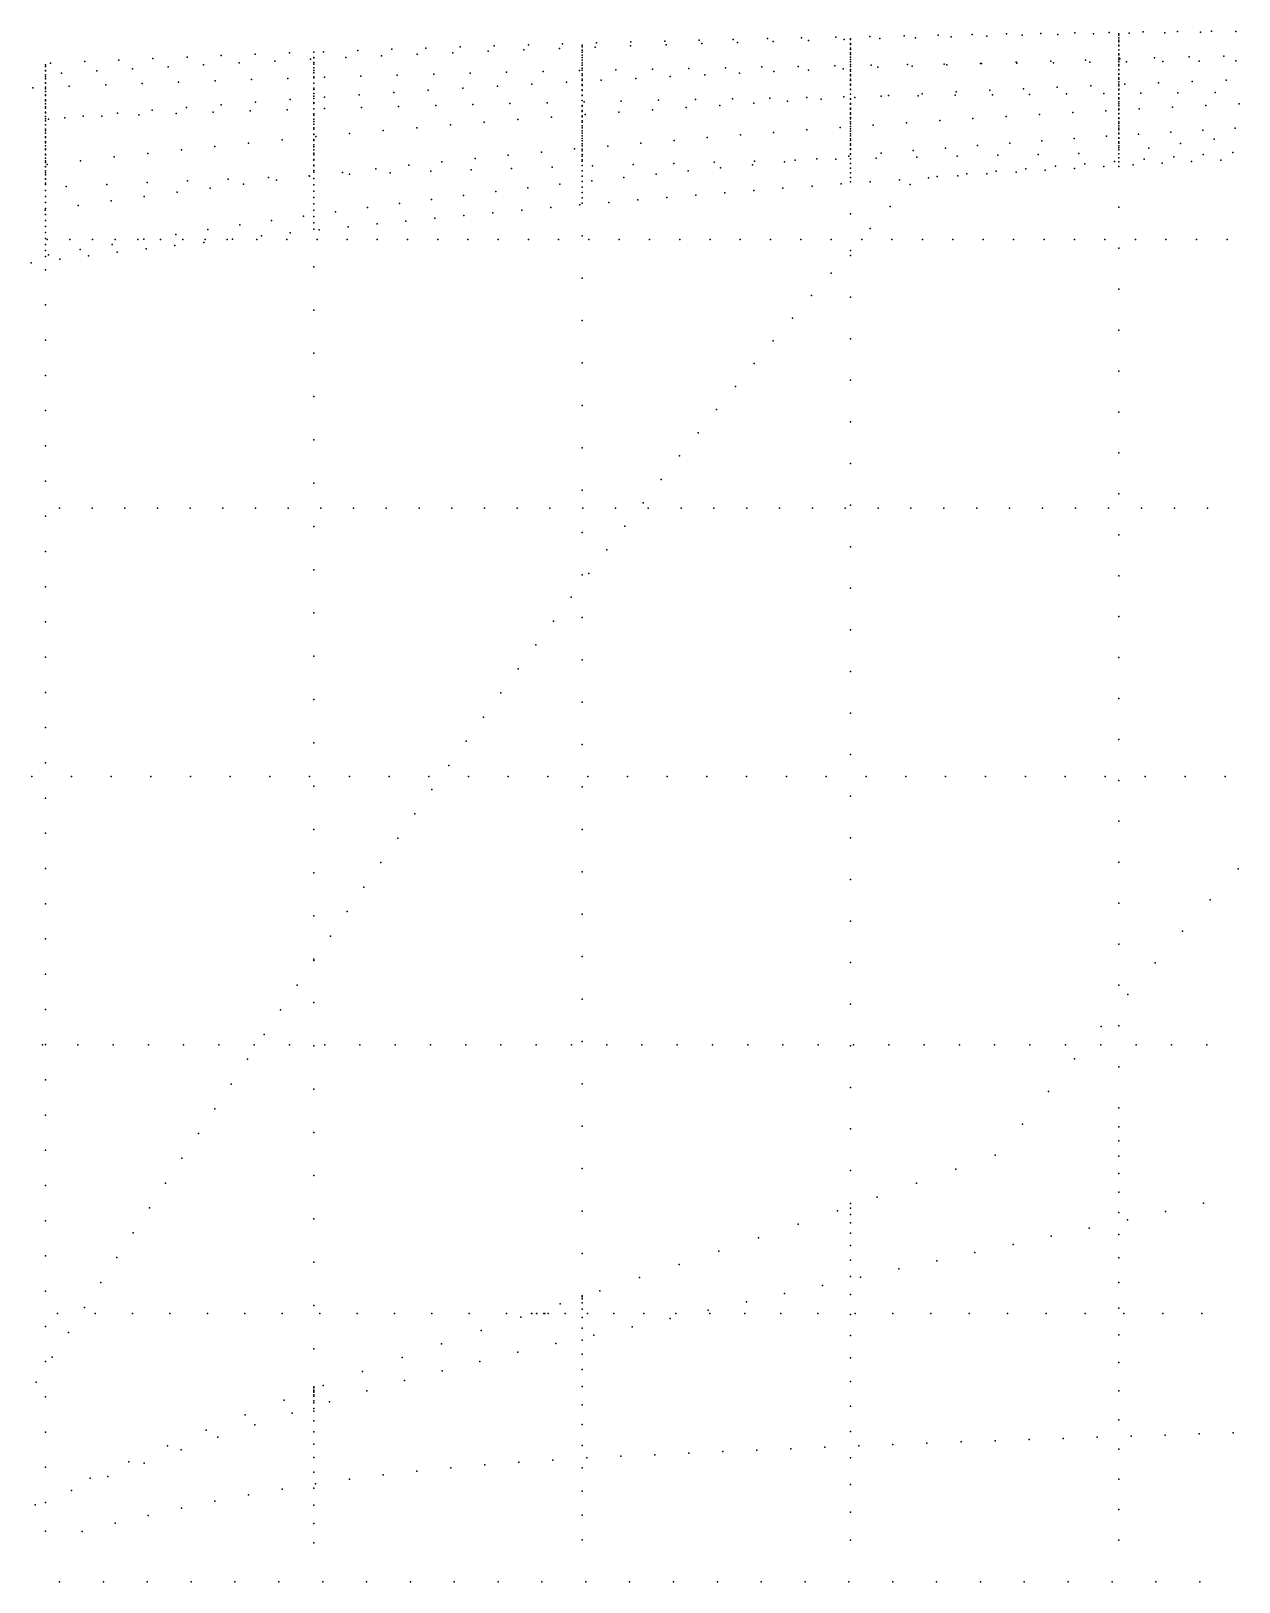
# Model space of a CAD drawing. Extents: x -786 to 17262, y 0 to 2897.
# Drawn here: x 1473 to 3724, y 0 to 2888 of the extents above; entities that cross this region are included whole.
import ezdxf

# ---------------------------------------------------------------- set-up
doc = ezdxf.new("R2010")
doc.units = 0
doc.header["$MEASUREMENT"] = 0
for name, color, linetype in [('point bat1', 161, 'Continuous'), ('point ship1', 10, 'Continuous'), ('point shp100', 80, 'Continuous'), ('point wl1', 241, 'Continuous')]:
    doc.layers.add(name, color=color, linetype=linetype)

msp = doc.modelspace()

# ---------------------------------------------------------------- linework, layer by layer
at = {"layer": 'point bat1', "linetype": 'ByBlock'}
for p in [(1502.7, 2500, 2172.5), (1545.2, 2500, 2132.1), (1587.6, 2500, 2091.5), (1629.8, 2500, 2050.8), (1671.9, 2500, 2009.9), (1713.8, 2500, 1968.8), (1755.5, 2500, 1927.6), (1797.1, 2500, 1886.2), (1838.5, 2500, 1844.6), (1893.3, 2500, 1825.3), (1949.5, 2500, 1808.4), (2005.7, 2500, 1791.5), (2061.9, 2500, 1774.7), (2118.1, 2500, 1758), (2174.4, 2500, 1741.4), (2230.7, 2500, 1724.8), (2286.9, 2500, 1708.2), (2343.3, 2500, 1691.7), (2399.6, 2500, 1675.3), (2455.9, 2500, 1658.9), (2512.3, 2500, 1642.6), (2568.7, 2500, 1626.4), (2625.1, 2500, 1610.3), (2681.5, 2500, 1594.2), (2738, 2500, 1578.2), (2794.4, 2500, 1562.3), (2850.9, 2500, 1546.5), (2907.4, 2500, 1530.8), (2964, 2500, 1515.1), (3020.6, 2500, 1499.5), (3077.1, 2500, 1484), (3133.8, 2500, 1468.6), (3190.4, 2500, 1453.3), (3247, 2500, 1438), (3303.7, 2500, 1422.9), (3360.4, 2500, 1407.9), (3417.2, 2500, 1393), (3474, 2500, 1378.2), (3530.8, 2500, 1363.5), (3587.6, 2500, 1349), (3644.5, 2500, 1334.6), (3701.4, 2500, 1320.3), (1525.8, 2000, 1831.5), (1586.6, 2000, 1812.4), (1647.5, 2000, 1793.4), (1708.4, 2000, 1774.4), (1769.2, 2000, 1755.4), (1830.1, 2000, 1736.5), (1891, 2000, 1717.6), (1951.9, 2000, 1698.8), (2012.9, 2000, 1680.1), (2073.8, 2000, 1661.3), (2134.8, 2000, 1642.6), (2195.8, 2000, 1624), (2256.7, 2000, 1605.4), (2317.7, 2000, 1586.8), (2378.8, 2000, 1568.3), (2439.8, 2000, 1549.9), (2500.8, 2000, 1531.5), (2561.9, 2000, 1513.2), (2623, 2000, 1494.9), (2684.1, 2000, 1476.7), (2745.2, 2000, 1458.6), (2806.4, 2000, 1440.5), (2867.5, 2000, 1422.4), (2928.7, 2000, 1404.5), (2989.9, 2000, 1386.5), (3051.1, 2000, 1368.7), (3112.3, 2000, 1350.9), (3173.6, 2000, 1333.3), (3234.9, 2000, 1315.7), (3296.2, 2000, 1298.3), (3357.6, 2000, 1281), (3419, 2000, 1263.8), (3480.4, 2000, 1246.7), (3541.9, 2000, 1229.8), (3603.4, 2000, 1212.9), (3664.9, 2000, 1196.2), (1474.4, 1500, 1741.8), (1548.3, 1500, 1718.2), (1622.3, 1500, 1694.7), (1696.2, 1500, 1671.2), (1770.1, 1500, 1647.7), (1844.1, 1500, 1624.2), (1918.1, 1500, 1600.8), (1992, 1500, 1577.4), (2066, 1500, 1554), (2140, 1500, 1530.7), (2214, 1500, 1507.3), (2288, 1500, 1484), (2362, 1500, 1460.8), (2436, 1500, 1437.5), (2510.1, 1500, 1414.3), (2584.1, 1500, 1391.1), (2658.2, 1500, 1367.9), (2732.2, 1500, 1344.8), (2806.3, 1500, 1321.8), (2880.4, 1500, 1298.8), (2954.5, 1500, 1275.9), (3028.7, 1500, 1253.1), (3102.9, 1500, 1230.4), (3177.1, 1500, 1207.8), (3251.3, 1500, 1185.2), (3325.6, 1500, 1162.9), (3400, 1500, 1140.7), (3474.4, 1500, 1118.6), (3548.8, 1500, 1096.7), (3623.3, 1500, 1075), (3697.8, 1500, 1053.5), (1494.3, 1000, 1629.3), (1560, 1000, 1608.1), (1625.7, 1000, 1586.9), (1691.5, 1000, 1565.6), (1757.2, 1000, 1544.3), (1822.9, 1000, 1523.1), (1888.6, 1000, 1501.8), (1954.3, 1000, 1480.5), (2020, 1000, 1459.2), (2085.7, 1000, 1437.8), (2151.4, 1000, 1416.5), (2217.1, 1000, 1395.1), (2282.8, 1000, 1373.7), (2348.5, 1000, 1352.3), (2414.1, 1000, 1330.9), (2479.8, 1000, 1309.5), (2545.5, 1000, 1288.1), (2611.2, 1000, 1266.7), (2676.9, 1000, 1245.4), (2742.6, 1000, 1224), (2808.2, 1000, 1202.6), (2873.9, 1000, 1181.2), (2939.6, 1000, 1159.9), (3005.3, 1000, 1138.6), (3071, 1000, 1117.3), (3136.8, 1000, 1096.1), (3202.6, 1000, 1075.1), (3268.4, 1000, 1054.1), (3334.2, 1000, 1033.2), (3400.1, 1000, 1012.3), (3466, 1000, 991.6), (3531.9, 1000, 970.9), (3597.8, 1000, 950.4), (3663.8, 1000, 929.9), (1522.3, 500, 1514.2), (1592.1, 500, 1491.4), (1661.9, 500, 1468.4), (1731.7, 500, 1445.5), (1801.5, 500, 1422.5), (1871.3, 500, 1399.4), (1941, 500, 1376.2), (2010.7, 500, 1353), (2080.4, 500, 1329.8), (2150.1, 500, 1306.5), (2219.8, 500, 1283.1), (2289.4, 500, 1259.7), (2359, 500, 1236.2), (2405.6, 500, 934.8), (2406.1, 500, 1008.2), (2414.9, 500, 1081.2), (2415.3, 500, 862), (2428.6, 500, 1212.7), (2430.2, 500, 1153), (2436.2, 500, 791.7), (2468, 500, 725.5), (2509.7, 500, 665.1), (2559.1, 500, 610.8), (2614.6, 500, 562.7), (2674.4, 500, 520.1), (2737.5, 500, 482.5), (2803, 500, 449.2), (2870.2, 500, 419.6), (2938.8, 500, 393.2), (3008.3, 500, 369.5), (3078.7, 500, 348.3), (3149.6, 500, 329), (3220.9, 500, 311.4), (3292.6, 500, 295.5), (3364.6, 500, 280.8), (3436.9, 500, 267.3), (3509.3, 500, 255), (3581.9, 500, 243.5), (3654.6, 500, 232.8), (1526, 0, -280.4), (1607.8, 0, -276.8), (1689.5, 0, -273.1), (1771.2, 0, -269.4), (1852.9, 0, -265.7), (1934.6, 0, -262), (2016.3, 0, -258.3), (2098, 0, -254.7), (2179.7, 0, -251), (2261.4, 0, -247.3), (2343.1, 0, -243.6), (2424.9, 0, -239.9), (2506.6, 0, -236.3), (2588.3, 0, -232.6), (2670, 0, -228.9), (2751.7, 0, -225.2), (2833.4, 0, -221.5), (2915.1, 0, -217.8), (2996.8, 0, -214.2), (3078.5, 0, -210.5), (3160.2, 0, -206.8), (3242, 0, -203.1), (3323.7, 0, -199.4), (3405.4, 0, -195.8), (3487.1, 0, -192.1), (3568.8, 0, -188.4), (3650.5, 0, -184.7)]:
    msp.add_point(p, dxfattribs=at)
at = {"layer": 'point ship1', "linetype": 'ByBlock'}
for p in [(3672.6, 2888.3, 4019.4), (2335.8, 2860.6, 4073.1), (2399.5, 2862.5, 4069.9), (2463.1, 2864.4, 4066.7), (2526.7, 2866.2, 4063.5), (2590.3, 2867.9, 4060.6), (2653.9, 2869.5, 4057.6), (2717.6, 2871.1, 4054.6), (2781.2, 2872.6, 4051.8), (2844.9, 2874.1, 4049.1), (2908.5, 2875.6, 4046.3), (2972.2, 2876.9, 4043.7), (3035.8, 2878.2, 4041.1), (3099.5, 2879.4, 4038.6), (3163.1, 2880.6, 4036.2), (3226.8, 2881.7, 4033.9), (3290.5, 2882.8, 4031.5), (3354.2, 2883.8, 4029.4), (3417.8, 2884.8, 4027.2), (3481.5, 2885.8, 4025.1), (3545.2, 2886.6, 4023.2), (3608.9, 2887.5, 4021.3), (1572.9, 2831.5, 4115.8), (1636.5, 2834.3, 4112), (1700, 2837.1, 4108.3), (1763.6, 2839.9, 4104.5), (1827.2, 2842.5, 4100.9), (1890.7, 2845, 4097.3), (1954.3, 2847.5, 4093.6), (2017.9, 2849.8, 4090.1), (2081.5, 2852.2, 4086.6), (2145, 2854.4, 4083.1), (2208.6, 2856.5, 4079.8), (2272.2, 2858.6, 4076.4), (1509.4, 2828.4, 4119.6), (3677.4, 2686.6, 5748.4), (3349.7, 2658.4, 5961), (3425.2, 2659.9, 5955.3), (3555.5, 2670.3, 5879.1), (3614.5, 2678.7, 5811.9), (2292.9, 2630, 6040.8), (2368.4, 2632.5, 6035.1), (2443.9, 2635, 6029.4), (2519.3, 2637.3, 6023.7), (2594.8, 2639.6, 6018), (2670.3, 2641.8, 6012.3), (2745.8, 2643.9, 6006.6), (2821.2, 2645.9, 6000.9), (2896.7, 2648, 5995.2), (2972.2, 2649.9, 5989.5), (3047.7, 2651.6, 5983.8), (3123.2, 2653.4, 5978.1), (3198.7, 2655.2, 5972.4), (3274.2, 2656.8, 5966.7), (3362.8, 2629.2, 1440.3), (3417.2, 2632.5, 1427.2), (3471.7, 2635.7, 1414.1), (3526.2, 2638.9, 1401.1), (3580.8, 2641.9, 1388.2), (3635.3, 2645, 1375.4), (3689.9, 2647.9, 1362.8), (1613.9, 2602.5, 6092.1), (1689.3, 2606, 6086.4), (1764.7, 2609.3, 6080.7), (1840.2, 2612.7, 6075), (1915.6, 2615.7, 6069.3), (1991.1, 2618.8, 6063.6), (2066.5, 2621.8, 6057.9), (2142, 2624.5, 6052.2), (2217.5, 2627.3, 6046.5), (2928.2, 2599.6, 1549), (2982.4, 2603.6, 1535.1), (3036.7, 2607.5, 1521.4), (3090.9, 2611.4, 1507.6), (3145.3, 2615, 1494), (3199.6, 2618.7, 1480.4), (3254, 2622.3, 1467), (3308.4, 2625.7, 1453.6), (1538.4, 2598.9, 6097.8), (2603.3, 2573.8, 1633.7), (2657.4, 2578.4, 1619.4), (2711.5, 2582.8, 1605.2), (2765.6, 2587.1, 1591.1), (2819.8, 2591.4, 1577), (2874, 2595.5, 1563), (2279.3, 2544.8, 1720.5), (2333.2, 2549.9, 1705.9), (2387.2, 2554.9, 1691.4), (2441.2, 2559.7, 1676.9), (2495.2, 2564.6, 1662.4), (2549.2, 2569.2, 1648), (2009.8, 2518, 1794.3), (2063.7, 2523.6, 1779.4), (2117.5, 2529, 1764.6), (2171.4, 2534.4, 1749.9), (2225.3, 2539.7, 1735.2), (1741, 2488.6, 1869.1), (1794.7, 2494.7, 1854.1), (1848.5, 2500.7, 1839.1), (1902.2, 2506.6, 1824.1), (1956, 2512.3, 1809.1), (1472.8, 2456.6, 1945), (1526.4, 2463.2, 1929.8), (1580, 2469.7, 1914.6), (1633.6, 2476.2, 1899.4), (1687.3, 2482.4, 1884.2)]:
    msp.add_point(p, dxfattribs=at)
at = {"layer": 'point shp100', "linetype": 'ByBlock'}
for p in [(2500, 2862, 4094), (3000, 2873.7, 4007.9), (3000, 2872.3, 4087.2), (3000, 2865.1, 3928.7), (3000, 2863, 4166.3), (3500, 2883.1, 3993.7), (3500, 2880.5, 4072), (3500, 2875.7, 3915.3), (3500, 2871.4, 4150.2), (3500, 2868.2, 3836.8), (3500, 2862.2, 4228.5), (3500, 2860.8, 3758.4), (2000, 2848.7, 4096.2), (2000, 2839.1, 4178.2), (2000, 2838.2, 4014.5), (2500, 2859, 4013.6), (2500, 2852.7, 4174.5), (2500, 2849, 3933.2), (2500, 2843.3, 4255), (2500, 2839, 3852.9), (2500, 2833.9, 4335.4), (3000, 2856.5, 3849.4), (3000, 2853.8, 4245.5), (3000, 2847.9, 3770.2), (3000, 2844.6, 4324.7), (3000, 2839.3, 3690.9), (3000, 2835.3, 4403.9), (3000, 2830.7, 3611.7), (3500, 2853.3, 3680), (3500, 2853.1, 4306.7), (3500, 2845.9, 3601.6), (3500, 2844, 4384.9), (3500, 2838.4, 3523.2), (3500, 2834.9, 4463.2), (3500, 2831, 3444.8), (1500, 2825.1, 4102.8), (1500, 2822.3, 4169.3), (1500, 2814.6, 4235.9), (1500, 2814, 4036.7), (1500, 2806.8, 4302.5), (1500, 2802.8, 3970.6), (2000, 2829.5, 4260.1), (2000, 2826.4, 3932.9), (2000, 2820, 4342), (2000, 2814.5, 3851.2), (2000, 2810.4, 4424), (2000, 2802.7, 3769.6), (2500, 2828.9, 3772.5), (2500, 2824.5, 4415.9), (2500, 2818.9, 3692.1), (2500, 2815.1, 4496.4), (2500, 2808.8, 3611.7), (2500, 2805.7, 4576.8), (3000, 2826.1, 4483), (3000, 2822.1, 3532.5), (3000, 2816.9, 4562.2), (3000, 2813.5, 3453.2), (3000, 2807.6, 4641.4), (3000, 2804.9, 3374), (3500, 2825.7, 4541.4), (3500, 2823.5, 3366.3), (3500, 2816.6, 4619.6), (3500, 2816.1, 3287.9), (3500, 2808.6, 3209.5), (3500, 2807.5, 4697.9), (1500, 2799, 4369.1), (1500, 2791.7, 3904.4), (1500, 2791.3, 4435.7), (1500, 2783.5, 4502.3), (1500, 2780.6, 3838.3), (1500, 2775.7, 4568.9), (2000, 2800.9, 4505.9), (2000, 2791.3, 4587.9), (2000, 2790.9, 3687.9), (2000, 2781.7, 4669.8), (2000, 2779.1, 3606.3), (2500, 2798.8, 3531.3), (2500, 2796.3, 4657.3), (2500, 2788.7, 3450.9), (2500, 2786.9, 4737.8), (2500, 2778.7, 3370.5), (2500, 2777.6, 4818.2), (3000, 2798.4, 4720.6), (3000, 2796.3, 3294.7), (3000, 2789.1, 4799.8), (3000, 2787.7, 3215.5), (3000, 2779.9, 4878.9), (3000, 2779.1, 3136.2), (3500, 2801.2, 3131.1), (3500, 2798.4, 4776.1), (3500, 2793.7, 3052.7), (3500, 2789.2, 4854.4), (3500, 2786.3, 2974.3), (3500, 2780.1, 4932.6), (3500, 2778.8, 2895.9), (1500, 2769.4, 3772.2), (1500, 2768, 4635.5), (1500, 2760.2, 4702.1), (1500, 2758.3, 3706.1), (1500, 2752.4, 4768.7), (1500, 2747.1, 3640), (1500, 2744.6, 4835.3), (2000, 2772.2, 4751.8), (2000, 2767.2, 3524.6), (2000, 2762.6, 4833.7), (2000, 2755.4, 3443), (2000, 2753.1, 4915.7), (2500, 2768.6, 3290.2), (2500, 2768.2, 4898.7), (2500, 2758.8, 4979.2), (2500, 2758.6, 3209.8), (2500, 2749.4, 5059.6), (2500, 2748.5, 3129.4), (3000, 2770.7, 4958.1), (3000, 2770.5, 3057), (3000, 2761.9, 2977.7), (3000, 2761.4, 5037.3), (3000, 2753.3, 2898.5), (3000, 2752.2, 5116.5), (3000, 2744.7, 2819.2), (3500, 2771.4, 2817.4), (3500, 2771, 5010.8), (3500, 2763.9, 2739), (3500, 2761.9, 5089.1), (3500, 2756.5, 2660.6), (3500, 2752.7, 5167.3), (3500, 2749, 2582.2), (1500, 2736.9, 4901.9), (1500, 2736, 3573.8), (1500, 2729.1, 4968.5), (1500, 2724.8, 3507.7), (1500, 2721.3, 5035.1), (2000, 2743.6, 3361.3), (2000, 2743.5, 4997.6), (2000, 2733.9, 5079.6), (2000, 2731.8, 3279.7), (2000, 2724.4, 5161.5), (2000, 2719.9, 3198), (2500, 2740, 5140.1), (2500, 2738.5, 3049), (2500, 2730.6, 5220.5), (2500, 2728.4, 2968.6), (2500, 2721.2, 5301), (2500, 2718.4, 2888.2), (3000, 2743, 5195.6), (3000, 2736.1, 2740), (3000, 2733.7, 5274.8), (3000, 2727.5, 2660.7), (3000, 2724.5, 5354), (3000, 2718.9, 2581.5), (3000, 2715.3, 5433.2), (3500, 2743.6, 5245.5), (3500, 2741.6, 2503.8), (3500, 2734.5, 5323.8), (3500, 2734.1, 2425.4), (3500, 2726.7, 2346.9), (3500, 2725.3, 5402), (3500, 2719.2, 2268.5), (3500, 2716.2, 5480.3), (1500, 2713.7, 3441.6), (1500, 2713.6, 5101.7), (1500, 2705.8, 5168.3), (1500, 2702.5, 3375.5), (1500, 2698, 5234.9), (1500, 2691.4, 3309.4), (1500, 2690.3, 5301.5), (2000, 2714.8, 5243.5), (2000, 2708.1, 3116.4), (2000, 2705.3, 5325.4), (2000, 2696.3, 3034.7), (2000, 2695.7, 5407.3), (2000, 2686.1, 5489.3), (2500, 2711.8, 5381.5), (2500, 2708.3, 2807.8), (2500, 2702.5, 5461.9), (2500, 2698.3, 2727.5), (2500, 2693.1, 5542.4), (2500, 2688.3, 2647.1), (3000, 2710.3, 2502.2), (3000, 2706, 5512.4), (3000, 2701.8, 2423), (3000, 2696.8, 5591.5), (3000, 2693.2, 2343.7), (3000, 2687.5, 5670.7), (3500, 2711.8, 2190.1), (3500, 2707.1, 5558.5), (3500, 2704.3, 2111.7), (3500, 2698, 5636.7), (3500, 2696.9, 2033.3), (3500, 2689.4, 1954.9), (3500, 2688.8, 5715), (1500, 2682.5, 5368.1), (1500, 2680.2, 3243.2), (1500, 2674.7, 5434.7), (1500, 2669.1, 3177.1), (1500, 2667, 5501.3), (1500, 2659.2, 5567.9), (1500, 2657.9, 3111), (2000, 2684.5, 2953.1), (2000, 2676.6, 5571.2), (2000, 2672.6, 2871.4), (2000, 2667, 5653.2), (2000, 2660.8, 2789.8), (2000, 2657.5, 5735.1), (2500, 2683.7, 5622.9), (2500, 2678.2, 2566.7), (2500, 2674.3, 5703.3), (2500, 2668.2, 2486.3), (2500, 2664.9, 5783.8), (2500, 2658.1, 2405.9), (3000, 2684.6, 2264.5), (3000, 2678.3, 5749.9), (3000, 2676, 2185.2), (3000, 2669.1, 5829.1), (3000, 2667.4, 2106), (3000, 2659.8, 5908.2), (3000, 2658.8, 2026.7), (3500, 2682, 1876.5), (3500, 2679.7, 5793.2), (3500, 2674.5, 1798), (3500, 2670.6, 5871.4), (3500, 2667.1, 1719.6), (3500, 2659.6, 1641.2), (1500, 2651.4, 5634.5), (1500, 2646.8, 3044.9), (1500, 2643.6, 5701.1), (1500, 2635.9, 5767.7), (1500, 2635.6, 2978.8), (2000, 2649, 2708.1), (2000, 2647.9, 5817.1), (2000, 2638.3, 5899), (2000, 2637.2, 2626.5), (2000, 2628.8, 5981), (2500, 2655.5, 5864.3), (2500, 2648.1, 2325.5), (2500, 2646.1, 5944.7), (2500, 2638, 2245.1), (3000, 2650.2, 1947.5), (3000, 2641.6, 1868.2), (3000, 2633, 1789), (3500, 2652.2, 1562.8), (3500, 2644.7, 1484.4), (3500, 2636.2, 1406.9), (1500, 2628.1, 5834.3), (1500, 2624.5, 2912.6), (1500, 2620.3, 5900.9), (1500, 2613.3, 2846.5), (1500, 2612.6, 5967.5), (1500, 2604.8, 6034.1), (1500, 2602.2, 2780.4), (2000, 2625.4, 2544.8), (2000, 2613.5, 2463.2), (2000, 2601.7, 2381.5), (2500, 2628, 2164.8), (2500, 2617.9, 2084.4), (2500, 2607.9, 2004), (3000, 2624.4, 1709.7), (3000, 2615.8, 1630.5), (3000, 2607.2, 1551.2), (1500, 2591, 2714.3), (1500, 2579.9, 2648.2), (2000, 2589.9, 2299.9), (2000, 2578.1, 2218.2), (2500, 2597.8, 1923.6), (2500, 2587.8, 1843.2), (2500, 2577.8, 1762.8), (1500, 2568.7, 2582.1), (1500, 2557.6, 2515.9), (1500, 2546.4, 2449.8), (2000, 2566.2, 2136.6), (2000, 2554.4, 2054.9), (2000, 2542.6, 1973.3), (2500, 2567.7, 1682.4), (3000, 2547.6, 1516.6), (3500, 2560, 1387.1), (1500, 2535.3, 2383.7), (1500, 2524.1, 2317.6), (1500, 2513, 2251.5), (2000, 2530.8, 1891.6), (2000, 2519, 1810), (1500, 2501.8, 2185.3), (1500, 2490.7, 2119.2), (2500, 2507, 1647.8), (1500, 2479.6, 2053.1), (1500, 2468.4, 1987), (3000, 2470.2, 1497.8), (3500, 2483.7, 1367.2), (1500, 2443.8, 1933.8), (2000, 2449.3, 1782.1), (2500, 2428.1, 1629.7), (3500, 2407.5, 1347.4), (1500, 2378.2, 1919.9), (2000, 2368.7, 1764.5), (3000, 2392.7, 1479), (2500, 2349.1, 1611.7), (1500, 2312.6, 1906), (3000, 2315.3, 1460.1), (3500, 2331.3, 1327.5), (2000, 2288.1, 1746.9), (2500, 2270.1, 1593.6), (3500, 2255.1, 1307.6), (1500, 2247, 1892), (3000, 2237.8, 1441.3), (2000, 2207.5, 1729.3), (1500, 2181.4, 1878.1), (2500, 2191.2, 1575.5), (3500, 2178.8, 1287.8), (3000, 2160.4, 1422.5), (1500, 2115.8, 1864.2), (2000, 2126.9, 1711.7), (2500, 2112.2, 1557.4), (3000, 2082.9, 1403.6), (3500, 2102.6, 1267.9), (1500, 2050.2, 1850.3), (2000, 2046.3, 1694.1), (2500, 2033.2, 1539.4), (3500, 2026.4, 1248.1), (3000, 2005.4, 1384.8), (1500, 1984.6, 1836.4), (2000, 1965.7, 1676.5), (2500, 1954.3, 1521.3), (3500, 1950.2, 1228.2), (1500, 1919, 1822.5), (3000, 1928, 1366), (2000, 1885.1, 1658.9), (1500, 1853.4, 1808.5), (2500, 1875.3, 1503.2), (3000, 1850.5, 1347.1), (3500, 1873.9, 1208.4), (2000, 1804.5, 1641.3), (2500, 1796.3, 1485.1), (3500, 1797.7, 1188.5), (1500, 1787.8, 1794.6), (3000, 1773.1, 1328.3), (1500, 1722.3, 1780.7), (2000, 1723.9, 1623.7), (2500, 1717.4, 1467.1), (3500, 1721.5, 1168.7), (3000, 1695.6, 1309.4), (1500, 1656.7, 1766.8), (2000, 1643.3, 1606.1), (2500, 1638.4, 1449), (3000, 1618.2, 1290.6), (3500, 1645.2, 1148.8), (1500, 1591.1, 1752.9), (2000, 1562.7, 1588.5), (3500, 1569, 1129), (2500, 1559.4, 1430.9), (3000, 1540.7, 1271.8), (1500, 1525.5, 1739), (2000, 1482.1, 1570.9), (2500, 1480.5, 1412.9), (3500, 1492.8, 1109.1), (1500, 1459.9, 1725.1), (3000, 1463.2, 1252.9), (3500, 1416.6, 1089.3), (1500, 1394.3, 1711.1), (2000, 1401.5, 1553.3), (2500, 1401.5, 1394.8), (3000, 1385.8, 1234.1), (1500, 1328.7, 1697.2), (3500, 1340.3, 1069.4), (2000, 1320.9, 1535.7), (2500, 1322.5, 1376.7), (3000, 1308.3, 1215.3), (1500, 1263.1, 1683.3), (2500, 1243.5, 1358.6), (3500, 1264.1, 1049.6), (2000, 1240.3, 1518.1), (3000, 1230.9, 1196.4), (1500, 1197.5, 1669.4), (3500, 1187.9, 1029.7), (2000, 1159.7, 1500.5), (2500, 1164.6, 1340.6), (1500, 1131.9, 1655.5), (3000, 1153.4, 1177.6), (3500, 1111.7, 1009.9), (2000, 1079.1, 1482.9), (2500, 1085.6, 1322.5), (3000, 1076, 1158.7), (1500, 1066.3, 1641.6), (3500, 1035.4, 990), (1500, 1000.7, 1627.7), (2000, 998.5, 1465.3), (2500, 1006.6, 1304.4), (3000, 998.5, 1139.9), (3500, 959.2, 970.2), (1500, 935.1, 1613.7), (2500, 927.7, 1286.3), (2000, 917.9, 1447.7), (3000, 921, 1121.1), (1500, 869.5, 1599.8), (3500, 883, 950.3), (2500, 848.7, 1268.3), (3000, 843.6, 1102.2), (3500, 847.7, 887.7), (2000, 837.3, 1430.1), (3500, 821.8, 813.3), (1500, 804, 1585.9), (3500, 792.9, 740.1), (2000, 756.7, 1412.5), (2500, 769.7, 1250.2), (3000, 766.1, 1083.4), (3500, 761, 668.1), (1500, 738.4, 1572), (3500, 725.9, 597.5), (3000, 705, 1050.6), (3000, 696.3, 971.3), (1500, 672.8, 1558.1), (2000, 676.1, 1394.9), (2500, 690.8, 1232.1), (3000, 684.4, 892.5), (3000, 668.9, 814.3), (3500, 688, 528.5), (3000, 649.5, 737), (3500, 647.2, 461.1), (1500, 607.2, 1544.2), (2500, 611.8, 1214), (3000, 626.4, 660.7), (2000, 595.5, 1377.3), (3000, 599.4, 585.7), (3500, 603.8, 395.4), (3000, 569, 512.1), (3500, 557.9, 331.4), (1500, 541.6, 1530.2), (2500, 532.8, 1196), (2500, 531.1, 961.9), (2500, 530.9, 1042.9), (2500, 527.5, 881), (2500, 527.4, 1123.9), (3000, 535.2, 439.9), (2000, 514.9, 1359.7), (2500, 519.8, 800.4), (2500, 508.1, 720.2), (2500, 492.3, 640.8), (3000, 498.4, 369.2), (3500, 510, 268.8), (1500, 476, 1516.3), (2500, 472.9, 562.1), (2000, 434.3, 1342.1), (2500, 450.2, 484.4), (3000, 459.1, 299.8), (3500, 460.2, 207.8), (1500, 410.4, 1502.4), (2500, 424.2, 407.7), (3000, 417.2, 232), (3500, 408.6, 148.3), (2500, 395.5, 331.9), (2000, 363.6, 864.6), (2000, 362.2, 947), (2000, 361.4, 782.1), (2000, 357, 1029.4), (2000, 355.5, 699.8), (2000, 353.7, 1324.5), (2000, 348.6, 1111.4), (2500, 364, 257.3), (3000, 373.3, 165.5), (3500, 355.9, 89.8), (1500, 344.8, 1488.5), (2000, 346.2, 617.8), (2000, 337.2, 1193.1), (2000, 333.7, 536.3), (2000, 322.8, 1274.4), (2000, 318.1, 455.3), (2500, 329.9, 183.8), (3000, 327.6, 100.2), (2000, 300, 374.8), (2500, 293.2, 111.6), (3500, 302, 32.3), (1500, 279.2, 1474.6), (2000, 279.5, 294.9), (3000, 280.3, 36), (2000, 256.7, 215.6), (2000, 231.7, 137), (2500, 254.1, 40.6), (3000, 231.4, -26.9), (3500, 247.1, -24.1), (1500, 213.6, 1460.7), (2000, 204.5, 59.1), (2500, 212.8, -29), (2000, 174.9, -17.9), (3000, 181.3, -89), (3500, 191.4, -79.8), (1500, 148, 1446.8), (2500, 169.3, -97.4), (2000, 142.9, -93.9), (2500, 124.4, -164.8), (3000, 130.2, -150.2), (3500, 134.9, -134.7), (1500, 94.7, 1424.8), (2000, 108.8, -169.1), (2000, 72.8, -243.3), (2500, 78.4, -231.5), (3000, 78.1, -210.5), (3500, 77.8, -188.9)]:
    msp.add_point(p, dxfattribs=at)
at = {"layer": 'point wl1', "linetype": 'ByBlock'}
for p in [(2590.1, 2860.5, 4000), (2656.5, 2862.7, 4000), (2722.8, 2864.8, 4000), (2789.1, 2866.9, 4000), (2855.5, 2868.9, 4000), (2921.8, 2870.7, 4000), (2988.2, 2872.6, 4000), (3054.5, 2874.3, 4000), (3120.9, 2875.9, 4000), (3187.2, 2877.5, 4000), (3253.6, 2879, 4000), (3319.9, 2880.4, 4000), (3386.3, 2881.7, 4000), (3452.7, 2882.9, 4000), (3519, 2884.1, 4000), (3585.4, 2885.2, 4000), (3651.8, 2886.2, 4000), (3718.1, 2887.2, 4000), (1927, 2832.4, 4000), (1993.3, 2835.7, 4000), (2059.6, 2839, 4000), (2125.9, 2842.1, 4000), (2192.2, 2845.1, 4000), (2258.5, 2847.9, 4000), (2324.8, 2850.7, 4000), (2391.1, 2853.3, 4000), (2457.5, 2855.8, 4000), (2523.8, 2858.2, 4000), (3372.9, 2832.2, 3500), (3437.4, 2834.3, 3500), (3501.8, 2836.2, 3500), (3513.8, 2830.8, 4500), (3566.3, 2838.1, 3500), (3581.8, 2831.4, 4500), (3630.8, 2840, 3500), (3649.7, 2832.1, 4500), (3695.3, 2841.7, 3500), (3717.7, 2832.6, 4500), (1529.4, 2809.8, 4000), (1595.6, 2813.9, 4000), (1661.9, 2817.8, 4000), (1728.2, 2821.6, 4000), (1794.4, 2825.3, 4000), (1860.7, 2828.9, 4000), (2019.4, 2802.2, 4500), (2087.3, 2804.2, 4500), (2155.2, 2806.2, 4500), (2223.2, 2808, 4500), (2291.1, 2809.8, 4500), (2359, 2811.4, 4500), (2426.9, 2813, 4500), (2494.9, 2814.5, 4500), (2562.8, 2816, 4500), (2630.7, 2817.4, 4500), (2663.9, 2803.4, 3500), (2698.6, 2818.7, 4500), (2728.3, 2806.6, 3500), (2766.6, 2820, 4500), (2792.7, 2809.6, 3500), (2834.5, 2821.3, 4500), (2857.2, 2812.6, 3500), (2902.4, 2822.5, 4500), (2921.6, 2815.4, 3500), (2970.4, 2823.6, 4500), (2986.1, 2818.1, 3500), (3038.3, 2824.7, 4500), (3050.5, 2820.7, 3500), (3106.2, 2825.7, 4500), (3115, 2823.1, 3500), (3174.2, 2826.7, 4500), (3179.5, 2825.5, 3500), (3242.1, 2827.6, 4500), (3243.9, 2827.8, 3500), (3308.4, 2830, 3500), (3310, 2828.5, 4500), (3378, 2829.3, 4500), (3445.9, 2830.1, 4500), (1476.2, 2782.7, 4500), (1544.1, 2785.4, 4500), (1612, 2788.1, 4500), (1679.9, 2790.7, 4500), (1747.8, 2793.2, 4500), (1815.7, 2795.6, 4500), (1883.6, 2797.9, 4500), (1951.5, 2800.1, 4500), (2148.7, 2773.8, 3500), (2213, 2777.9, 3500), (2277.4, 2781.9, 3500), (2341.8, 2785.8, 3500), (2406.2, 2789.6, 3500), (2470.6, 2793.2, 3500), (2535, 2796.7, 3500), (2599.5, 2800.1, 3500), (3196.4, 2774.8, 3000), (3259.3, 2777.9, 3000), (3322.2, 2780.9, 3000), (3385, 2783.7, 3000), (3447.9, 2786.5, 3000), (3510.8, 2789.1, 3000), (3573.7, 2791.7, 3000), (3610, 2773.3, 5000), (3636.6, 2794.1, 3000), (3679.2, 2773.9, 5000), (3699.5, 2796.5, 3000), (1762.6, 2745.8, 3500), (1826.9, 2750.9, 3500), (1891.3, 2755.8, 3500), (1955.6, 2760.5, 3500), (2019.9, 2765.1, 3500), (2084.3, 2769.6, 3500), (2088.6, 2745.8, 5000), (2157.8, 2747.8, 5000), (2226.9, 2749.6, 5000), (2296, 2751.4, 5000), (2365.2, 2753.1, 5000), (2434.3, 2754.8, 5000), (2503.5, 2756.4, 5000), (2572.6, 2757.9, 5000), (2641.8, 2759.4, 5000), (2693.7, 2745.7, 3000), (2710.9, 2760.8, 5000), (2756.6, 2749.7, 3000), (2780.1, 2762.1, 5000), (2819.4, 2753.7, 3000), (2849.2, 2763.3, 5000), (2882.2, 2757.5, 3000), (2918.4, 2764.5, 5000), (2945, 2761.2, 3000), (2987.6, 2765.6, 5000), (3007.9, 2764.8, 3000), (3056.7, 2766.7, 5000), (3070.7, 2768.3, 3000), (3125.9, 2767.7, 5000), (3133.6, 2771.6, 3000), (3195, 2768.6, 5000), (3264.2, 2769.5, 5000), (3333.4, 2770.3, 5000), (3402.5, 2771.1, 5000), (3471.7, 2771.8, 5000), (3540.9, 2772.6, 5000), (3599.7, 2746.4, 2500), (3661.7, 2749.5, 2500), (3723.7, 2752.5, 2500), (1505.5, 2724, 3500), (1535.6, 2726.8, 5000), (1569.8, 2729.7, 3500), (1604.7, 2729.6, 5000), (1634, 2735.2, 3500), (1673.8, 2732.2, 5000), (1698.3, 2740.6, 3500), (1743, 2734.8, 5000), (1812.1, 2737.2, 5000), (1881.2, 2739.5, 5000), (1950.3, 2741.7, 5000), (2019.5, 2743.8, 5000), (2317.1, 2718.5, 3000), (2379.8, 2723.4, 3000), (2442.6, 2728.1, 3000), (2505.4, 2732.7, 3000), (2568.2, 2737.1, 3000), (2630.9, 2741.5, 3000), (3104.2, 2717.3, 2500), (3166.1, 2721.4, 2500), (3228, 2725.4, 2500), (3289.9, 2729.2, 2500), (3351.9, 2732.9, 2500), (3413.8, 2736.5, 2500), (3475.8, 2739.9, 2500), (3537.8, 2743.2, 2500), (2003.5, 2691.6, 3000), (2066.2, 2697.3, 3000), (2128.9, 2702.8, 3000), (2191.6, 2708.2, 3000), (2254.3, 2713.4, 3000), (2732.9, 2689.8, 2500), (2794.7, 2694.7, 2500), (2856.6, 2699.5, 2500), (2918.5, 2704.2, 2500), (2980.4, 2708.7, 2500), (3042.3, 2713.1, 2500), (3416.5, 2688.2, 2000), (3476.5, 2692.2, 2000), (3536.5, 2696.2, 2000), (3596.5, 2699.9, 2000), (3656.6, 2703.6, 2000), (3716.6, 2707.2, 2000), (1690.4, 2660.5, 3000), (1753, 2667, 3000), (1815.6, 2673.4, 3000), (1878.2, 2679.6, 3000), (1940.9, 2685.7, 3000), (2423.8, 2662.9, 2500), (2485.6, 2668.6, 2500), (2547.4, 2674.1, 2500), (2609.2, 2679.5, 2500), (2671, 2684.7, 2500), (3056.7, 2660.6, 2000), (3116.7, 2665.6, 2000), (3176.6, 2670.4, 2000), (3236.6, 2675.1, 2000), (3296.5, 2679.6, 2000), (3356.5, 2683.9, 2000), (3657.2, 2658.1, 1500), (3712.4, 2662, 1500), (1502.7, 2639.5, 3000), (1565.2, 2646.7, 3000), (1627.8, 2653.7, 3000), (2115.1, 2631.6, 2500), (2176.8, 2638.2, 2500), (2238.5, 2644.7, 2500), (2300.2, 2650.9, 2500), (2362, 2657, 2500), (2757.3, 2633.7, 2000), (2817.1, 2639.4, 2000), (2877, 2644.9, 2000), (2936.9, 2650.3, 2000), (2996.8, 2655.5, 2000), (3326.5, 2631.9, 1500), (3381.6, 2636.6, 1500), (3436.7, 2641.1, 1500), (3491.8, 2645.6, 1500), (3546.9, 2649.9, 1500), (3602.1, 2654, 1500), (1868.5, 2603.4, 2500), (1930.1, 2610.8, 2500), (1991.7, 2617.9, 2500), (2053.4, 2624.8, 2500), (2458.2, 2602.9, 2000), (2517.9, 2609.4, 2000), (2577.7, 2615.7, 2000), (2637.6, 2621.9, 2000), (2697.4, 2627.9, 2000), (3110.8, 2602.7, 1500), (3161.2, 2617.2, 1500), (3216.3, 2622.2, 1500), (3271.4, 2627.1, 1500), (1622.3, 2571.9, 2500), (1683.8, 2580.1, 2500), (1745.3, 2588.1, 2500), (1806.9, 2595.9, 2500), (2219.3, 2574.8, 2000), (2278.9, 2582.1, 2000), (2338.7, 2589.2, 2000), (2398.4, 2596.1, 2000), (1499.3, 2554.8, 2500), (1560.8, 2563.5, 2500), (1980.7, 2543.8, 2000), (2040.3, 2551.8, 2000), (2099.9, 2559.7, 2000), (2159.6, 2567.4, 2000), (3073.5, 2561.8, 1500), (1802.1, 2518.4, 2000), (1861.6, 2527.1, 2000), (1921.1, 2535.6, 2000), (3036.6, 2520.7, 1500), (1623.8, 2491, 2000), (1683.2, 2500.4, 2000), (1742.6, 2509.5, 2000), (1505.1, 2471.4, 2000), (1564.4, 2481.3, 2000), (2999.9, 2479.3, 1500), (2963.5, 2437.6, 1500), (2927.4, 2395.8, 1500), (2891.5, 2353.7, 1500), (2855.8, 2311.4, 1500), (2820.5, 2268.9, 1500), (2785.3, 2226.2, 1500), (2750.4, 2183.3, 1500), (2715.8, 2140.2, 1500), (2681.4, 2096.9, 1500), (2647.2, 2053.4, 1500), (2613.3, 2009.8, 1500), (2579.5, 1966, 1500), (2545.9, 1922, 1500), (2512.5, 1878, 1500), (2479.2, 1833.8, 1500), (2446.2, 1789.5, 1500), (2413.3, 1745, 1500), (2380.6, 1700.4, 1500), (2348.1, 1655.6, 1500), (2315.7, 1610.8, 1500), (2283.6, 1565.8, 1500), (2251.5, 1520.7, 1500), (2219.6, 1475.5, 1500), (2187.8, 1430.3, 1500), (2156.1, 1385, 1500), (2124.6, 1339.6, 1500), (3722.3, 1327.9, 1000), (2093.1, 1294.1, 1500), (2061.8, 1248.5, 1500), (3670, 1270.2, 1000), (2030.6, 1202.8, 1500), (3618.3, 1212, 1000), (1999.5, 1157.1, 1500), (3567.3, 1153.2, 1000), (1968.6, 1111.3, 1500), (3516.8, 1093.9, 1000), (1937.8, 1065.3, 1500), (1907, 1019.4, 1500), (3466.9, 1034.2, 1000), (1876.3, 973.4, 1500), (3417.4, 974.1, 1000), (1845.7, 927.3, 1500), (3368.5, 913.5, 1000), (1815.1, 881.3, 1500), (3320.1, 852.5, 1000), (1784.6, 835.1, 1500), (1754.1, 789, 1500), (3269.4, 795.1, 1000), (3196.1, 768.8, 1000), (1723.7, 742.8, 1500), (3122.7, 742.7, 1000), (1693.4, 696.5, 1500), (3049.2, 716.9, 1000), (3657.8, 705.6, 500), (2902.1, 666.1, 1000), (2975.7, 691.4, 1000), (3515.8, 674.6, 500), (3586.8, 690.1, 500), (1663.1, 650.3, 1500), (2828.4, 641, 1000), (3373.8, 643.9, 500), (3444.8, 659.2, 500), (2754.6, 616.1, 1000), (3231.7, 613.5, 500), (3302.8, 628.7, 500), (1632.9, 604, 1500), (2680.7, 591.5, 1000), (3089.7, 583, 500), (3160.7, 598.2, 500), (1602.7, 557.6, 1500), (2606.9, 566.9, 1000), (2947.7, 552.3, 500), (3018.7, 567.7, 500), (2533, 542.3, 1000), (2805.7, 521.6, 500), (2876.7, 537, 500), (1572.6, 511.2, 1500), (2385.2, 493.3, 1000), (2459.1, 517.8, 1000), (2734.7, 506.2, 500), (1542.5, 464.8, 1500), (2311.4, 468.5, 1000), (2592.7, 475.3, 500), (2663.7, 490.8, 500), (2237.7, 443.4, 1000), (2450.8, 444, 500), (2521.7, 459.8, 500), (1512.4, 418.4, 1500), (2164.1, 417.9, 1000), (2309.3, 410.9, 500), (2380, 427.7, 500), (2090.7, 392.1, 1000), (2238.8, 393.4, 500), (1482.4, 372, 1500), (2017.4, 365.7, 1000), (2098.5, 355.8, 500), (2168.5, 375, 500), (1944.4, 338.7, 1000), (2028.7, 335.6, 500), (1871.6, 311, 1000), (1889.9, 292.5, 500), (1959.2, 314.5, 500), (1799.1, 282.6, 1000), (1821, 269.6, 500), (3205.7, 260.7), (3269.1, 263), (3332.6, 265.3), (3396, 267.5), (3459.4, 269.6), (3522.8, 271.7), (3586.2, 273.7), (3649.7, 275.7), (3713.1, 277.5), (1726.9, 253.6, 1000), (1752.3, 245.9, 500), (2571.7, 234.1), (2635.1, 237), (2698.5, 239.9), (2761.9, 242.7), (2825.3, 245.4), (2888.7, 248.1), (2952.1, 250.8), (3015.5, 253.3), (3078.9, 255.8), (3142.3, 258.3), (1654.9, 223.9, 1000), (1683.9, 221.5, 500), (2192, 206.4), (2255.2, 212.7), (2318.4, 218.2), (2381.7, 222.9), (2445, 227.1), (2508.4, 230.9), (1583.2, 193.5, 1000), (1615.8, 196.2, 500), (2003.2, 182.6), (2066, 191.4), (2129, 199.3), (1548, 170.1, 500), (1815.6, 150.3), (1878, 162), (1940.5, 172.8), (1480.4, 143.4, 500), (1691.4, 124.1), (1753.4, 137.7), (1568.1, 94.2), (1629.6, 109.6)]:
    msp.add_point(p, dxfattribs=at)

doc.saveas('drawing.dxf')
